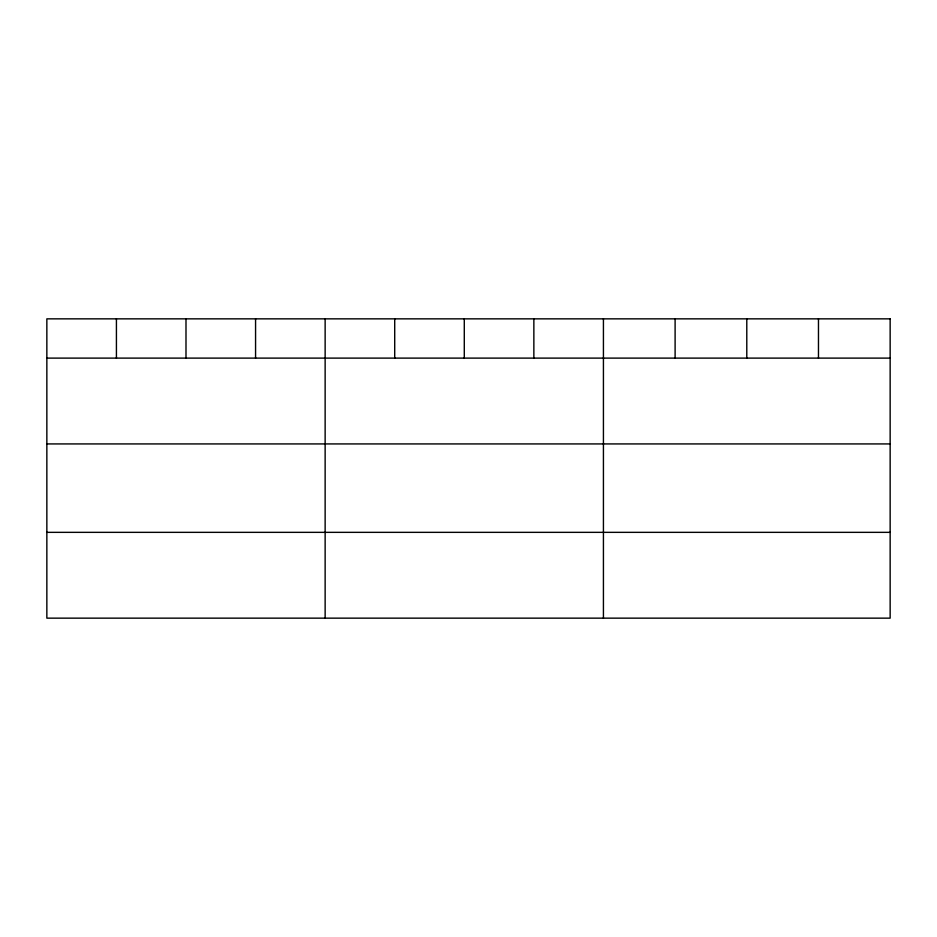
<?xml version="1.0" encoding="UTF-8"?>
<svg xmlns="http://www.w3.org/2000/svg" width="937" height="937" viewBox="0 0 937 937"><rect width="100%" height="100%" fill="white"/><g stroke="black" fill="none" stroke-linecap="round" stroke-linejoin="round"><path stroke-width="1.41" d="M46.85 358.11L890.15 358.11M46.85 443.927L890.15 443.927M46.85 532.345L890.15 532.345M818.469 318.849L818.469 358.11M746.789 318.849L746.789 358.11M675.108 318.849L675.108 358.11M603.428 318.849L603.428 618.151M533.856 318.849L533.856 358.11M464.283 318.849L464.283 358.11M394.711 318.849L394.711 358.11M325.139 318.849L325.139 618.151M255.567 318.849L255.567 358.11M185.994 318.849L185.994 358.11M116.422 318.849L116.422 358.11M890.15 318.849L46.85 318.849L46.85 618.151L890.15 618.151L890.15 318.849"/></g></svg>
